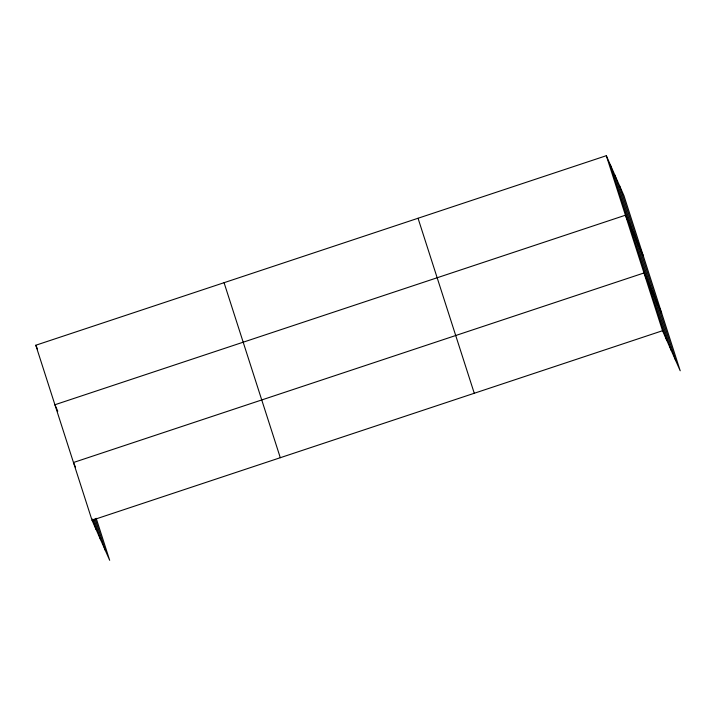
<?xml version="1.0" encoding="UTF-8"?>
<svg xmlns="http://www.w3.org/2000/svg" width="716" height="716" viewBox="0 0 716 716"><rect width="100%" height="100%" fill="white"/><g stroke="black" fill="none" stroke-linecap="round" stroke-linejoin="round"><path stroke-width="1.07" d="M96.186 518.295L109.682 560.297L92.024 520.255L35.8 345.237L606.318 155.703L623.976 195.745L680.2 370.763L662.542 330.72L606.318 155.703M92.024 520.255L662.542 330.72M643.093 255.254L625.435 215.212L54.917 404.746L57.763 411.208M661.647 313.008L643.988 272.966L73.471 462.5L75.502 467.118M35.8 345.237L37.429 348.934M619.492 185.578L675.716 360.595M614.874 175.107L671.098 350.124M610.39 164.94L666.614 339.957M418.046 218.255L474.269 393.263M224.072 282.695L280.296 457.712M95.076 518.626L105.198 550.13M94.172 519.7L100.58 539.658M92.722 518.993L96.096 529.491"/></g></svg>
